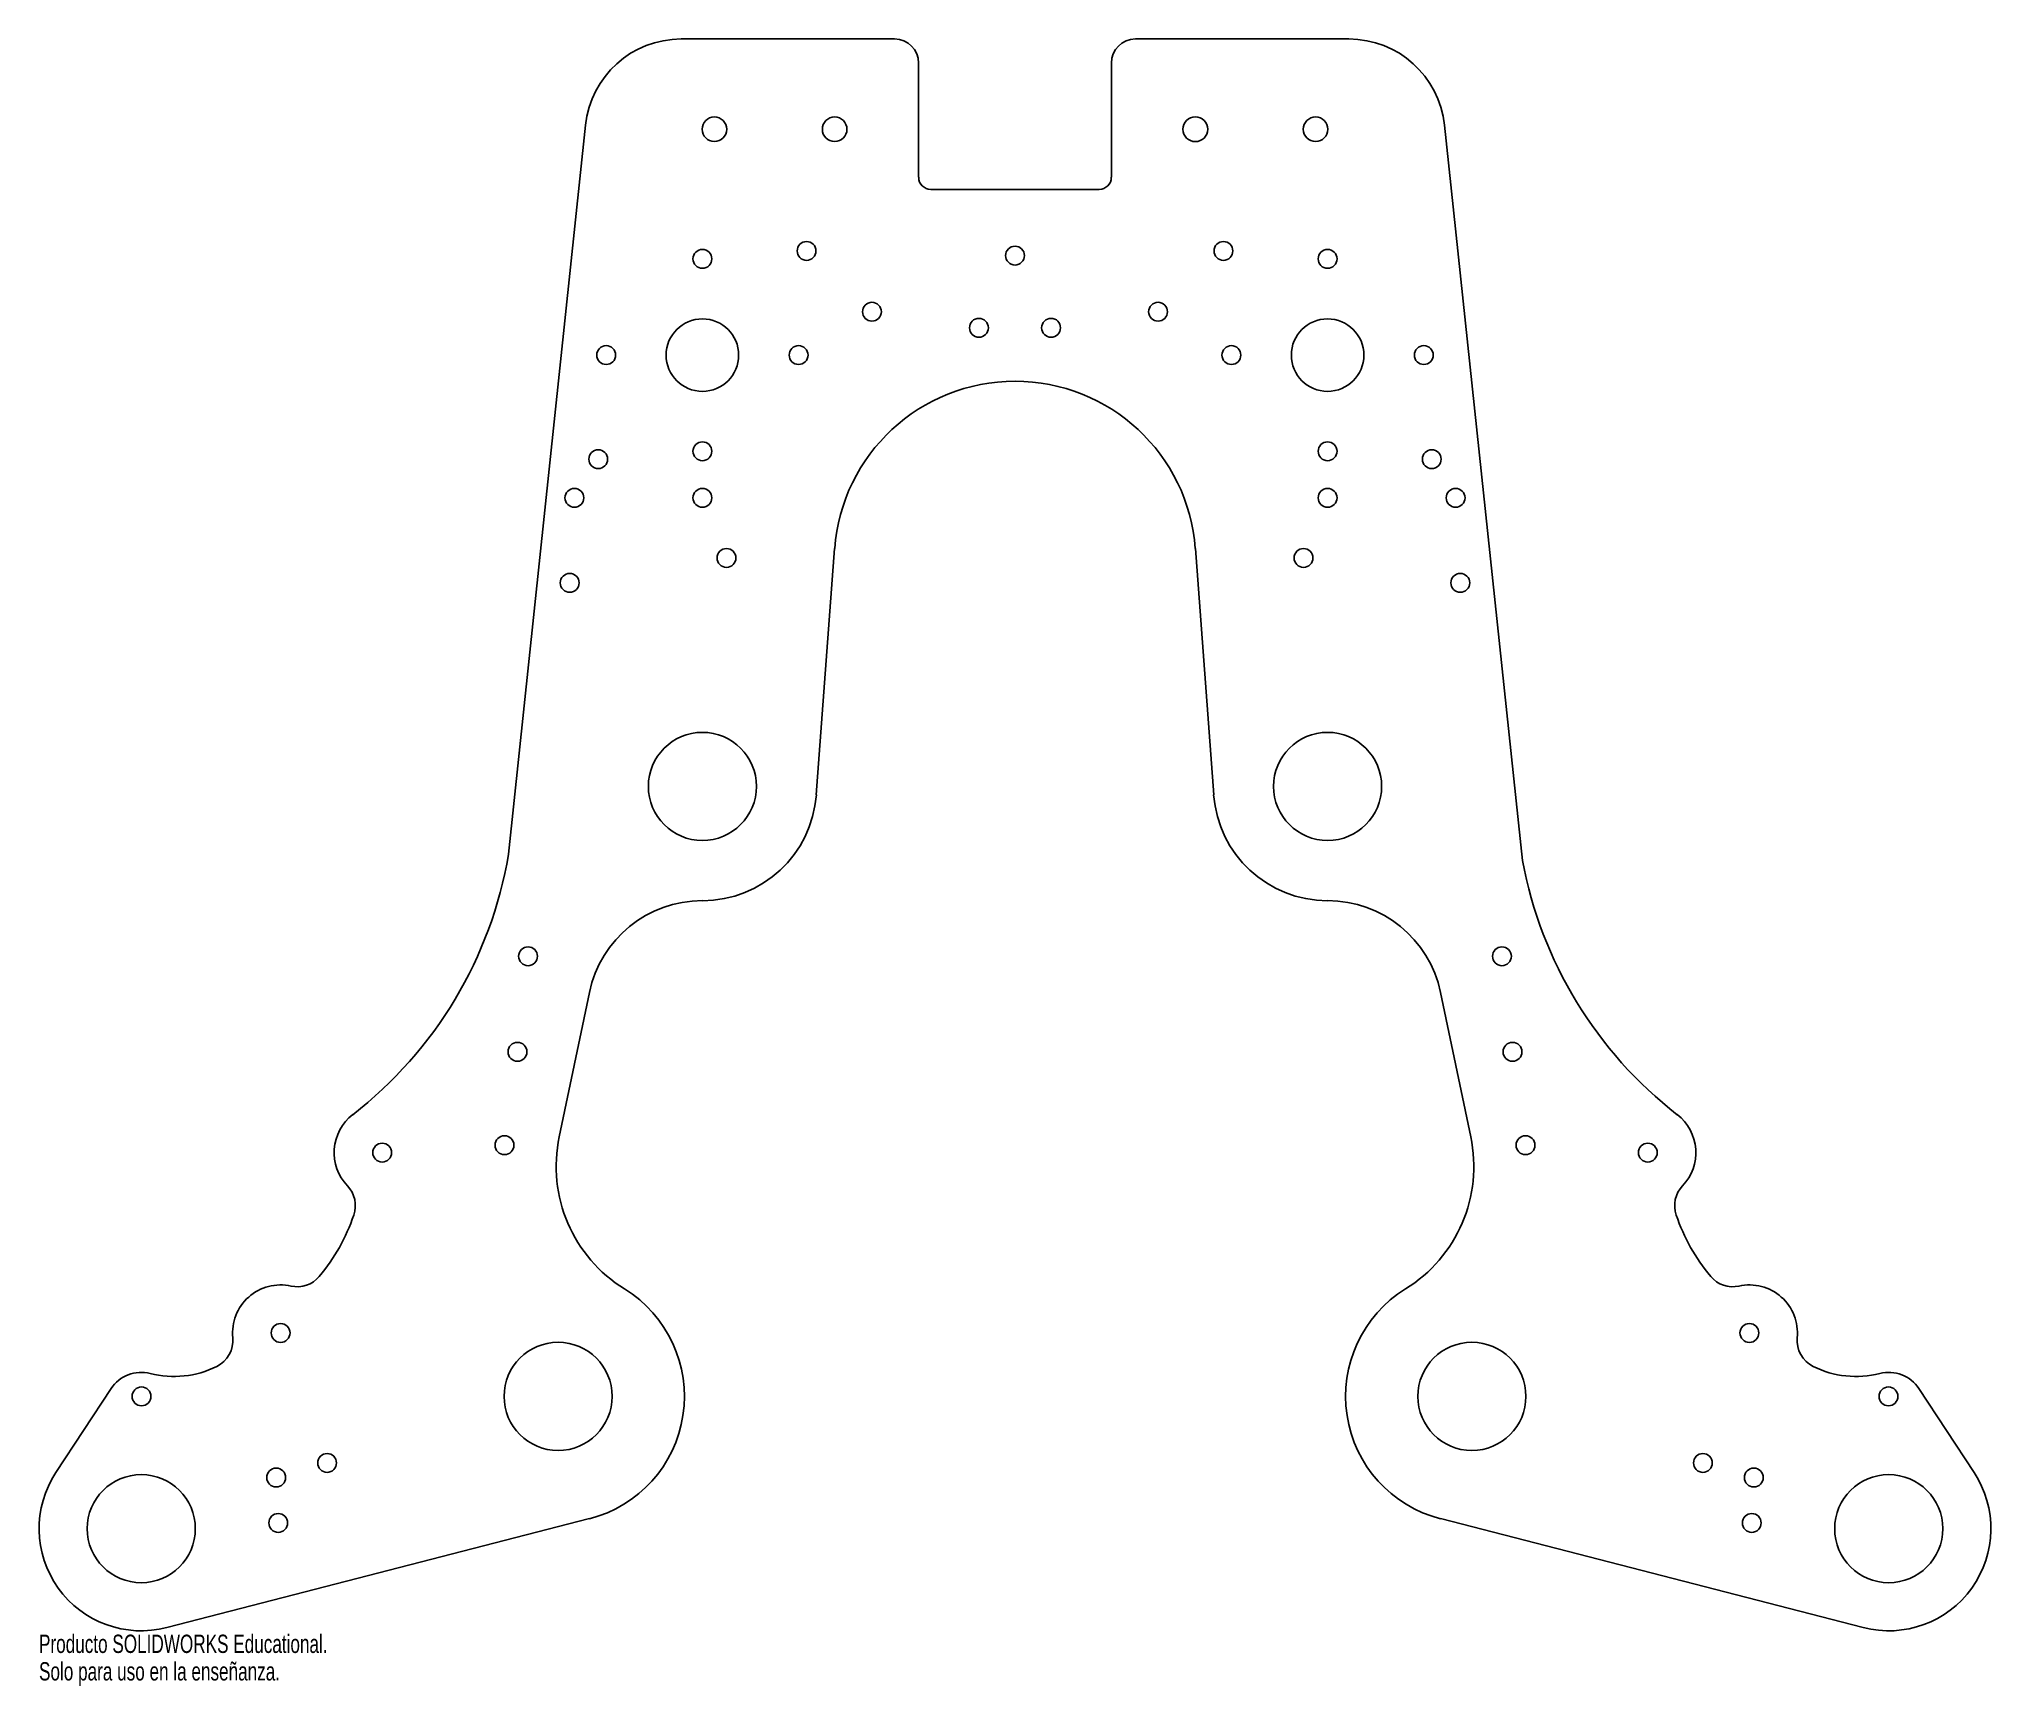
# Model space of a CAD drawing. Header units: inches. Extents: x -10.1 to 10.1, y -11.7 to 5.4.
import ezdxf

# ---------------------------------------------------------------- set-up
doc = ezdxf.new("R2010")
doc.units = ezdxf.units.IN
doc.header["$MEASUREMENT"] = 0
doc.styles.add('SLDTEXTSTYLE0', font='TXT', dxfattribs={"width": 0.7})

msp = doc.modelspace()

# ---------------------------------------------------------------- linework, layer by layer
at = {"color": 7, "linetype": 'Continuous', "lineweight": 25}
for p, q in [((-3.471, 5.438), (-1.252, 5.438)), ((1.252, 5.438), (3.471, 5.438)), ((-1.002, 4), (-1.002, 5.188)), ((1.002, 4), (1.002, 5.188)), ((-5.266, -3.038), (-4.465, 4.543)), ((5.278, -3.103), (4.465, 4.543)), ((-0.876, 3.875), (0.876, 3.875)), ((-1.875, 0.14), (-2.066, -2.42)), ((1.875, 0.14), (2.066, -2.42)), ((-4.425, -4.474), (-4.738, -5.974)), ((4.425, -4.474), (4.738, -5.974)), ((-9.398, -8.591), (-9.972, -9.463)), ((9.398, -8.591), (9.972, -9.463)), ((-4.423, -9.944), (-8.819, -11.076)), ((4.423, -9.944), (8.819, -11.076))]:
    msp.add_line(p, q, dxfattribs=at)
for centre, radius in [((-3.125, 4.5), 0.128), ((-1.875, 4.5), 0.128), ((1.875, 4.5), 0.129), ((3.125, 4.5), 0.128), ((-3.25, 3.152), 0.098), ((-2.167, 3.235), 0.098), ((0, 3.186), 0.098), ((2.167, 3.235), 0.098), ((3.25, 3.152), 0.098), ((-1.487, 2.603), 0.098), ((1.487, 2.603), 0.098), ((-3.25, 2.152), 0.377), ((-0.375, 2.436), 0.098), ((0.375, 2.436), 0.098), ((3.25, 2.152), 0.377), ((-4.25, 2.152), 0.098), ((-2.25, 2.152), 0.098), ((2.25, 2.152), 0.098), ((4.25, 2.152), 0.098), ((-3.25, 1.152), 0.098), ((3.25, 1.152), 0.098), ((-4.333, 1.07), 0.098), ((4.333, 1.07), 0.098), ((-4.581, 0.668), 0.098), ((-3.25, 0.668), 0.098), ((3.25, 0.668), 0.098), ((4.581, 0.668), 0.098), ((-3, 0.043), 0.098), ((3, 0.043), 0.098), ((-4.63, -0.216), 0.098), ((4.63, -0.216), 0.098), ((-3.25, -2.332), 0.562), ((3.25, -2.332), 0.562), ((-5.063, -4.098), 0.098), ((5.063, -4.098), 0.098), ((-5.173, -5.091), 0.098), ((5.173, -5.091), 0.098), ((-6.579, -6.139), 0.098), ((-5.308, -6.062), 0.098), ((5.308, -6.062), 0.098), ((6.579, -6.139), 0.098), ((-7.635, -8.014), 0.098), ((-4.75, -8.673), 0.562), ((4.75, -8.673), 0.562), ((7.635, -8.014), 0.098), ((-9.081, -8.673), 0.098), ((9.081, -8.673), 0.098), ((-7.152, -9.365), 0.098), ((7.152, -9.365), 0.098), ((-9.084, -10.048), 0.562), ((-7.681, -9.517), 0.098), ((7.681, -9.517), 0.098), ((9.084, -10.048), 0.562), ((-7.66, -9.989), 0.098), ((7.66, -9.989), 0.098)]:
    msp.add_circle(centre, radius, dxfattribs=at)
for centre, radius, start, end in [((-3.471, 4.438), 1, 90, 173.9685), ((-1.252, 5.188), 0.25, 0, 90), ((1.252, 5.188), 0.25, 90, 180), ((3.471, 4.438), 1, 6.0624, 90), ((-0.876, 4), 0.125, 180, 270), ((0.876, 4), 0.125, 270, 0), ((0, 0), 1.88, 4.2651, 175.7349), ((-3.25, -2.332), 1.188, 270, 355.7349), ((3.25, -2.332), 1.188, 184.2651, 270), ((-9.547, -2.314), 4.342, 307.8016, 350.3972), ((9.547, -2.314), 4.342, 190.4791, 232.1984), ((-3.25, -4.719), 1.2, 90, 168.1793), ((3.25, -4.719), 1.2, 11.8207, 90), ((-6.579, -6.139), 0.5, 127.8016, 223.6549), ((6.579, -6.139), 0.5, 316.3451, 52.1984), ((-3.27, -6.281), 1.5, 168.1793, 238.2565), ((3.27, -6.281), 1.5, 301.7435, 11.8207), ((-7.158, -6.692), 0.3, 341.1359, 43.6549), ((7.158, -6.692), 0.3, 136.3451, 198.8641), ((-8.767, -6.142), 2, 320.0753, 341.1359), ((8.767, -6.142), 2, 198.8641, 219.9247), ((-7.463, -7.233), 0.3, 257.5563, 320.0753), ((7.463, -7.233), 0.3, 219.9247, 282.4437), ((-7.635, -8.014), 0.5, 77.5563, 185.6326), ((-4.75, -8.673), 1.313, 284.449, 58.2565), ((4.75, -8.673), 1.313, 121.7435, 255.551), ((7.635, -8.014), 0.5, 354.3674, 102.4437), ((-8.432, -8.093), 0.3, 296.3862, 5.6326), ((8.432, -8.093), 0.3, 174.3674, 243.6138), ((-9.084, -8.798), 0.375, 75.6109, 146.633), ((-8.743, -7.466), 1, 255.6109, 296.3862), ((8.743, -7.466), 1, 243.6138, 284.3891), ((9.084, -8.798), 0.375, 33.367, 104.3891), ((-9.084, -10.048), 1.062, 146.633, 284.449), ((9.084, -10.048), 1.062, 255.551, 33.367)]:
    msp.add_arc(centre, radius, start, end, dxfattribs=at)

# ---------------------------------------------------------------- texts
at = {"color": 7, "linetype": 'Continuous', "char_height": 0.1903, "attachment_point": 1, "style": 'SLDTEXTSTYLE0'}
for s, insert in [('Producto SOLIDWORKS Educational.', (-10.147, -11.15)), ('Solo para uso en la enseñanza.', (-10.147, -11.436))]:
    msp.add_mtext(s, dxfattribs=dict(at, insert=insert))

doc.saveas('drawing.dxf')
